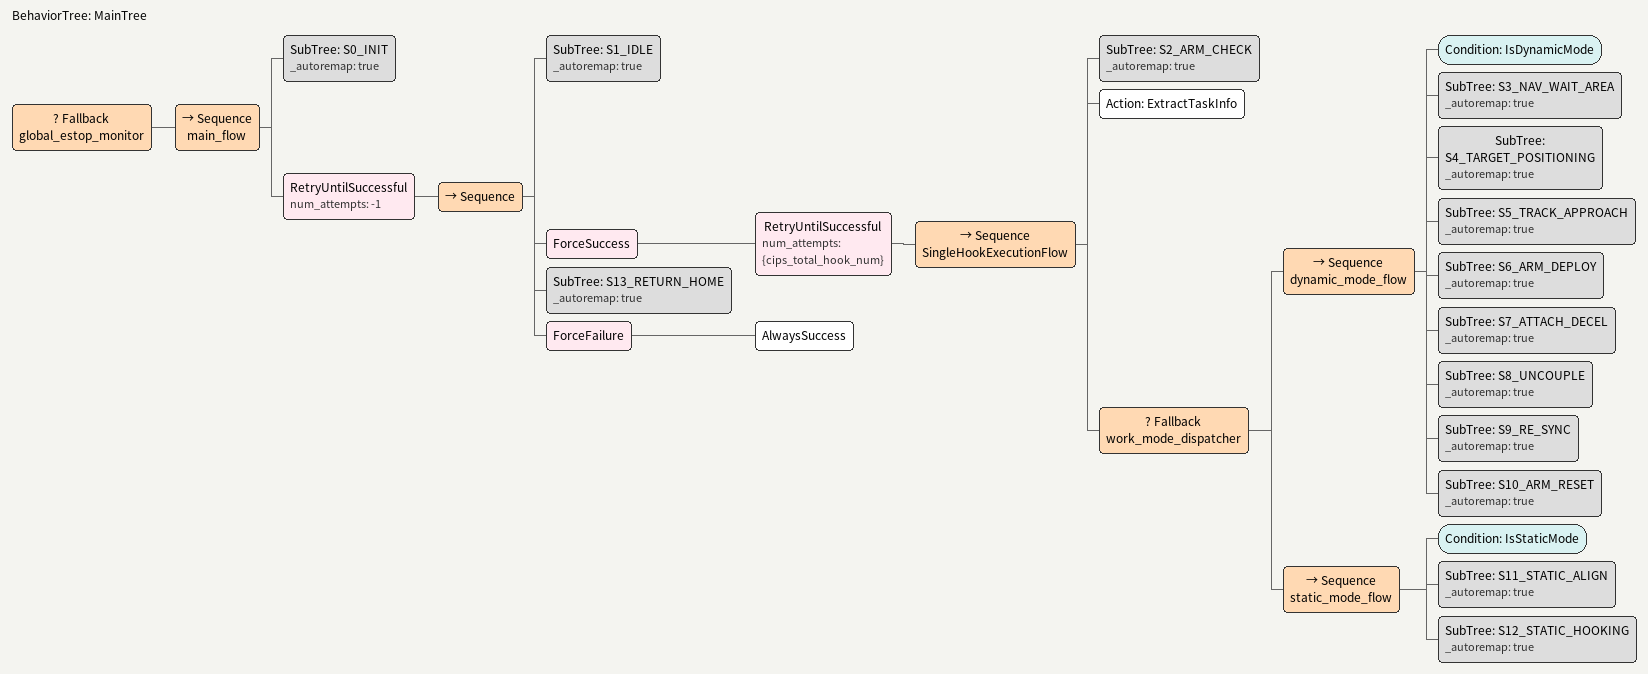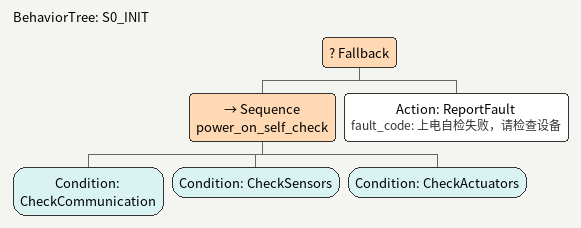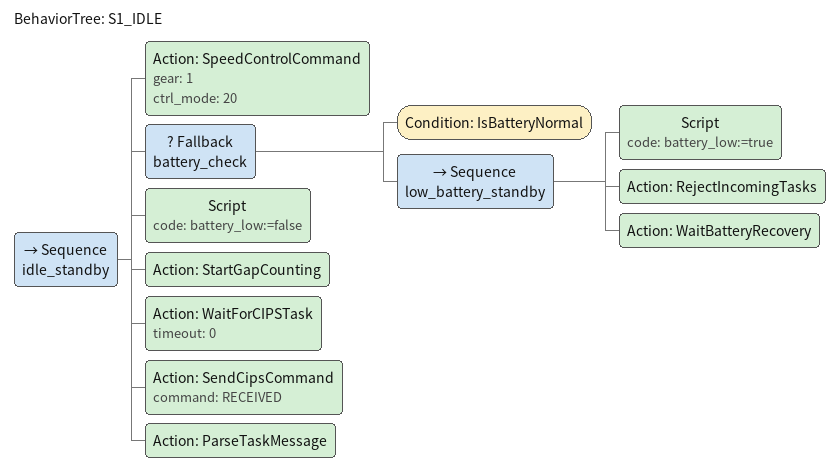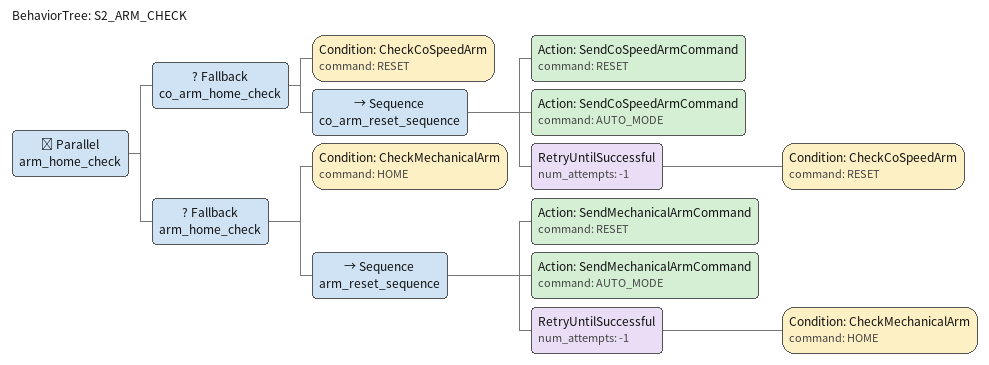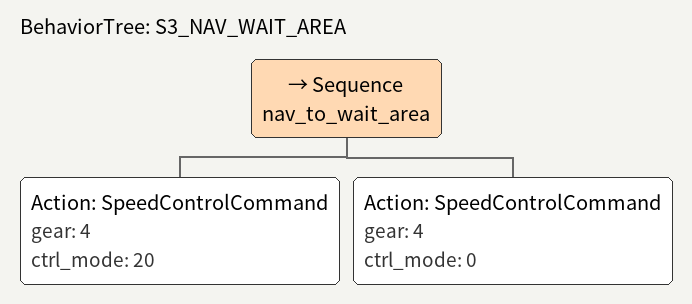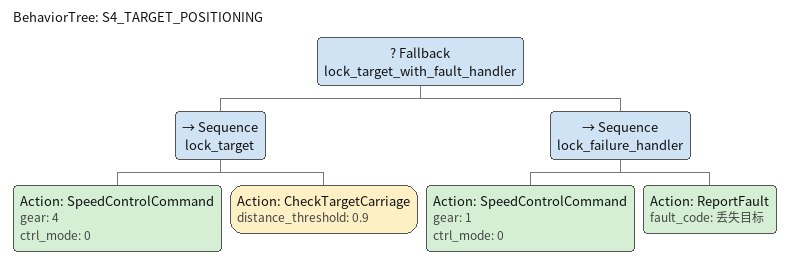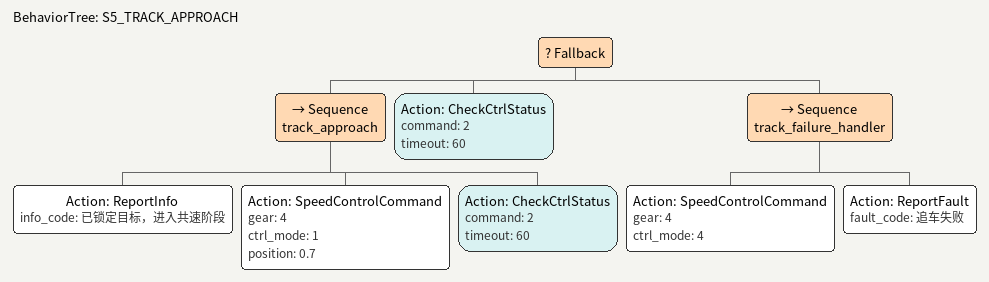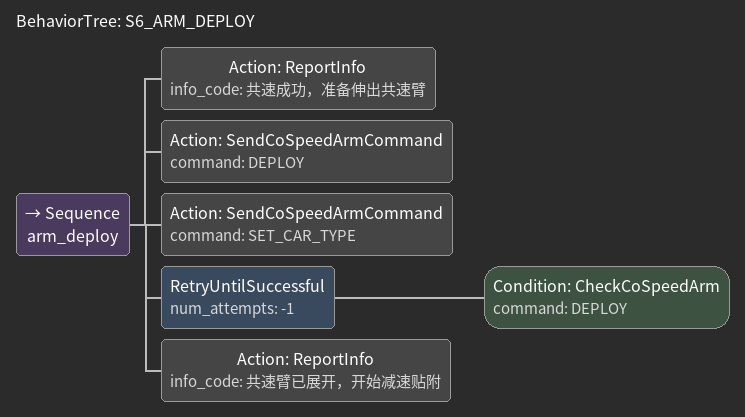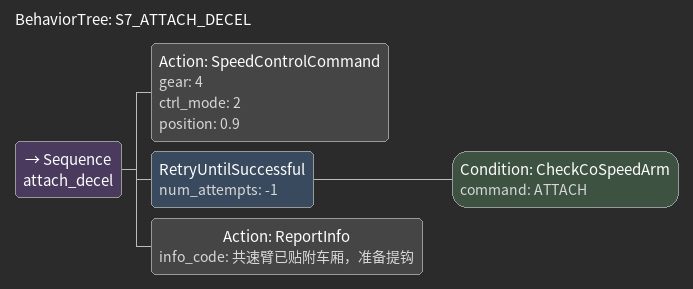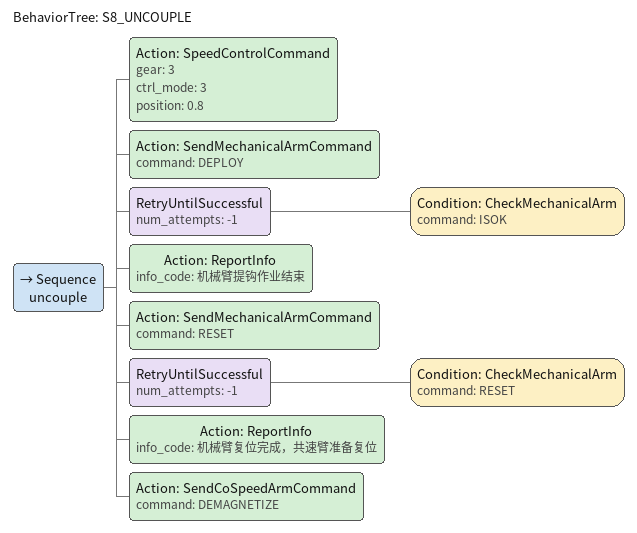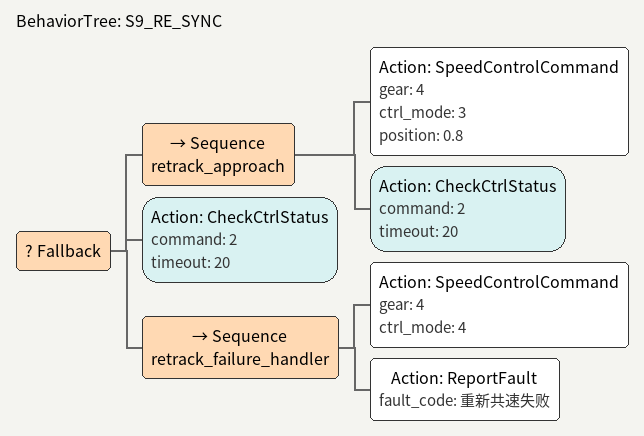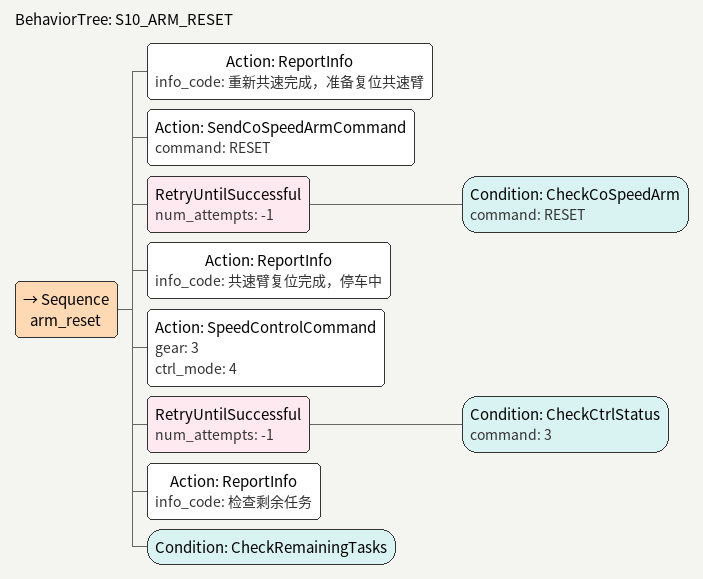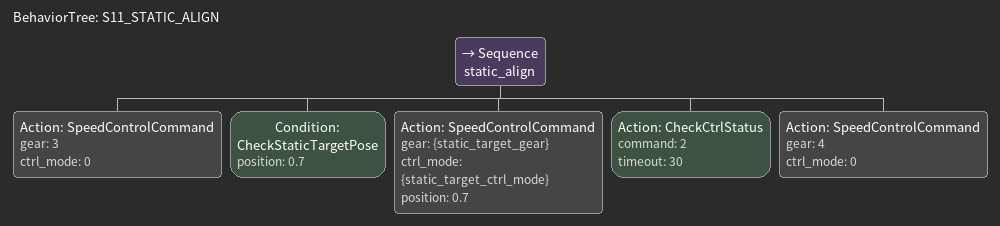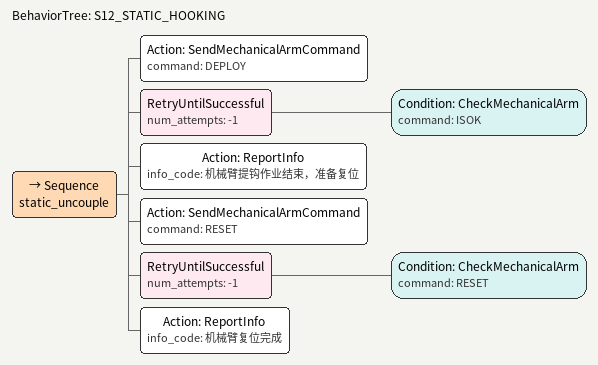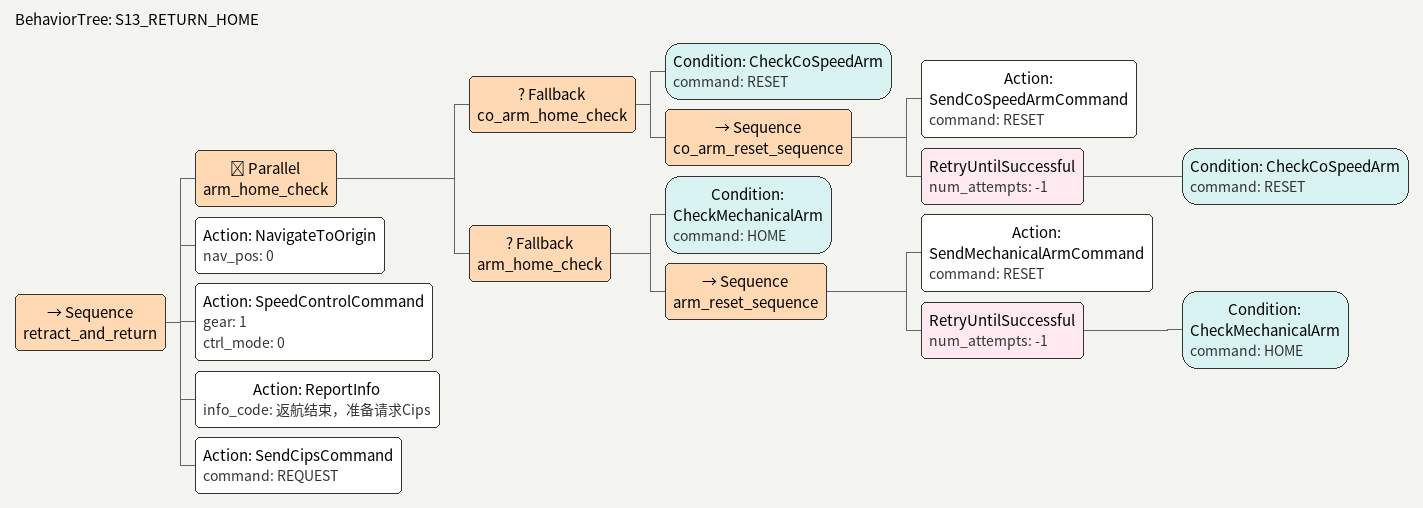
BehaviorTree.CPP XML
<root BTCPP_format="4">

  <BehaviorTree ID="MainTree">
    <Fallback name="global_estop_monitor">

      <!-- ── 第二分支: 主流程 ───────────────────────────────────────
           仅在 E_STOP 未触发时执行
           ─────────────────────────────────────────────────────────── -->
      <Sequence name="main_flow">
        <SubTree ID="S0_INIT" _autoremap="true"/>

        <!-- 外层循环: S1→S13 永久循环
            RetryUntilSuccessful + ForceFailure → FAILURE触发重试 → 回到S1
            tickOnce() 永远返回 RUNNING, 不会触发"任务失败" -->
        <RetryUntilSuccessful num_attempts="-1">
          <Sequence>
            <SubTree ID="S1_IDLE" _autoremap="true"/>

            <ForceSuccess>
              <RetryUntilSuccessful num_attempts="{cips_total_hook_num}">
                <Sequence name="SingleHookExecutionFlow">
                  <SubTree ID="S2_ARM_CHECK" _autoremap="true"/>
                  <Action ID="ExtractTaskInfo"/>
                  <Fallback name="work_mode_dispatcher">
                    <Sequence name="dynamic_mode_flow">
                      <Condition ID="IsDynamicMode"/>
                      <SubTree ID="S3_NAV_WAIT_AREA" _autoremap="true"/>
                      <SubTree ID="S4_TARGET_POSITIONING" _autoremap="true"/>
                      <SubTree ID="S5_TRACK_APPROACH" _autoremap="true"/>
                      <SubTree ID="S6_ARM_DEPLOY" _autoremap="true"/>
                      <SubTree ID="S7_ATTACH_DECEL" _autoremap="true"/>
                      <SubTree ID="S8_UNCOUPLE" _autoremap="true"/>
                      <SubTree ID="S9_RE_SYNC"  _autoremap="true"/>
                      <SubTree ID="S10_ARM_RESET" _autoremap="true"/>
                    </Sequence>
                    <!-- ── 静态摘钩模式 (work_mode=0, 默认) ───────────
                        火车静止, 底盘直接导航到位对齐,
                        机械臂提钩, 不使用共速臂.
                        ─────────────────────────────────────────────── -->
                    <Sequence name="static_mode_flow">
                      <Condition ID="IsStaticMode"/>
                      <SubTree ID="S11_STATIC_ALIGN" _autoremap="true"/>
                      <SubTree ID="S12_STATIC_HOOKING" _autoremap="true"/>
                    </Sequence>
                  </Fallback>

                </Sequence>
              </RetryUntilSuccessful>
            </ForceSuccess>

            <SubTree ID="S13_RETURN_HOME" _autoremap="true"/>
            <ForceFailure>
              <AlwaysSuccess/>
            </ForceFailure>
          </Sequence>
        </RetryUntilSuccessful>
      </Sequence>

    </Fallback>
  </BehaviorTree>

  <!-- ╔══════════════════════════════════════════════════════════════╗
     ║                   共享子树 (两种模式共用)                      ║
     ╚══════════════════════════════════════════════════════════════╝ -->

  <!-- ================================================================
       S0: 上电自检
       新增: work_mode 初始化 (0=静态摘钩 默认)
       ================================================================ -->
  <BehaviorTree ID="S0_INIT">
    <Fallback>
      <Sequence name="power_on_self_check">
        <Condition ID="CheckCommunication"/>
        <Condition ID="CheckSensors"/>
        <Condition ID="CheckActuators"/>
      </Sequence>
      <Action ID="ReportFault" fault_code="上电自检失败，请检查设备"/>
    </Fallback>
  </BehaviorTree>

  <!-- ================================================================
       S1: 空闲待命 (同原版)
       ================================================================ -->
  <BehaviorTree ID="S1_IDLE">
    <Sequence name="idle_standby">
      <Action ID="SpeedControlCommand" gear="1" ctrl_mode="20" />
      <Fallback name="battery_check">
        <Condition ID="IsBatteryNormal"/>
        <Sequence name="low_battery_standby">
          <Script code="battery_low:=true"/>
          <Action ID="RejectIncomingTasks"/>
          <Action ID="WaitBatteryRecovery"/>
        </Sequence>
      </Fallback>
      <Script code="battery_low:=false"/>
      <Action ID="StartGapCounting"/>
      <Action ID="WaitForCIPSTask" timeout="0"/>
      <Action ID="SendCipsCommand" command="RECEIVED"/>
      <Action ID="ParseTaskMessage"/>

    </Sequence>
  </BehaviorTree>

  <!-- ================================================================
       S2: 双臂复位校验 (两种模式均需要 — co_arm + arm 都检查)
       ================================================================ -->
  <BehaviorTree ID="S2_ARM_CHECK">
    <Parallel name="arm_home_check">
      <!-- 共速臂(co_arm) Home 位检查 -->
      <Fallback name="co_arm_home_check">
        <Condition ID="CheckCoSpeedArm" command="RESET"/>
        <Sequence name="co_arm_reset_sequence">
          <Action ID="SendCoSpeedArmCommand" command="RESET"/>
          <Action ID="SendCoSpeedArmCommand" command="AUTO_MODE"/>
          <RetryUntilSuccessful num_attempts="-1">
            <Condition ID="CheckCoSpeedArm" command="RESET"/>
          </RetryUntilSuccessful>
        </Sequence>
      </Fallback>

      <!-- 机械臂(arm) Home 位检查 -->
      <Fallback name="arm_home_check">
        <Condition ID="CheckMechanicalArm" command="HOME"/>
        <Sequence name="arm_reset_sequence">
          <Action ID="SendMechanicalArmCommand" command="RESET"/>
          <Action ID="SendMechanicalArmCommand" command="AUTO_MODE"/>
          <RetryUntilSuccessful num_attempts="-1">
            <Condition ID="CheckMechanicalArm" command="HOME"/>
          </RetryUntilSuccessful>
        </Sequence>
      </Fallback>

    </Parallel>
  </BehaviorTree>

  <!-- ================================================================
       S3: 前往待位区 (同原版)
       ================================================================ -->
  <BehaviorTree ID="S3_NAV_WAIT_AREA">
    <Sequence name="nav_to_wait_area">
      <Action ID="SpeedControlCommand" gear="4" ctrl_mode="20"/>
      <Action ID="SpeedControlCommand" gear="4" ctrl_mode="0"/>
    </Sequence>
  </BehaviorTree>

  <!-- ================================================================
       S4: 占位等待 (同原版)
       ================================================================ -->
  <BehaviorTree ID="S4_TARGET_POSITIONING">
    <Fallback name="lock_target_with_fault_handler">
      <Sequence name="lock_target">
        <Action ID="SpeedControlCommand" gear="4" ctrl_mode="0"/>
        <Action ID="CheckTargetCarriage" distance_threshold="0.9"/>
      </Sequence>
      <Sequence name="lock_failure_handler">
        <Action ID="SpeedControlCommand" gear="1" ctrl_mode="0"/>
        <Action ID="ReportFault" fault_code="丢失目标"/>
      </Sequence>
    </Fallback>
  </BehaviorTree>

  <!-- ================================================================
       S5: 动态追车与对齐 (动态模式)
       ================================================================ -->
  <BehaviorTree ID="S5_TRACK_APPROACH">
    <Fallback>
      <Sequence name="track_approach">
        <Action ID="ReportInfo" info_code="已锁定目标，进入共速阶段"/>
        <Action ID="SpeedControlCommand" gear="4" ctrl_mode="1" position="0.7"/>
        <Action ID="CheckCtrlStatus" command="2" timeout="60"/>

      </Sequence>
      <Action ID="CheckCtrlStatus" command="2" timeout="60"/>
      <Sequence name="track_failure_handler">
        <Action ID="SpeedControlCommand" gear="4" ctrl_mode="4"/>
        <Action ID="ReportFault" fault_code="追车失败"/>
      </Sequence>
    </Fallback>
  </BehaviorTree>

  <!-- ================================================================
       S6: 共速臂展开 (动态模式)
       ================================================================ -->
  <BehaviorTree ID="S6_ARM_DEPLOY">
    <Sequence name="arm_deploy">
      <Action ID="ReportInfo" info_code="共速成功，准备伸出共速臂"/>
      <Action ID="SendCoSpeedArmCommand" command="DEPLOY"/>
      <Action ID="SendCoSpeedArmCommand" command="SET_CAR_TYPE"/>
      <RetryUntilSuccessful num_attempts="-1">
        <Condition ID="CheckCoSpeedArm" command="DEPLOY"/>
      </RetryUntilSuccessful>
      <Action ID="ReportInfo" info_code="共速臂已展开，开始减速贴附"/>
    </Sequence>
  </BehaviorTree>

  <!-- ================================================================
       S7: 微减速贴附 (动态模式)
       ================================================================ -->
  <BehaviorTree ID="S7_ATTACH_DECEL">
    <Sequence name="attach_decel">
      <Action ID="SpeedControlCommand" gear="4" ctrl_mode="2" position="0.9"/>
      <RetryUntilSuccessful num_attempts="-1">
        <Condition ID="CheckCoSpeedArm" command="ATTACH"/>
      </RetryUntilSuccessful>
      <Action ID="ReportInfo" info_code="共速臂已贴附车厢，准备提钩"/>
    </Sequence>
  </BehaviorTree>

  <!-- ================================================================
       S8: 空档从动与提钩 (动态模式)
       ================================================================ -->
  <BehaviorTree ID="S8_UNCOUPLE">
    <Sequence name="uncouple">
      <Action ID="SpeedControlCommand" gear="3" ctrl_mode="3" position="0.8"/>
      <Action ID="SendMechanicalArmCommand" command="DEPLOY"/>
      <RetryUntilSuccessful num_attempts="-1">
          <Condition ID="CheckMechanicalArm" command="ISOK"/>
      </RetryUntilSuccessful>
      <Action ID="ReportInfo" info_code="机械臂提钩作业结束"/>
      <Action ID="SendMechanicalArmCommand" command="RESET"/>
      <RetryUntilSuccessful num_attempts="-1">
          <Condition ID="CheckMechanicalArm" command="RESET"/>
      </RetryUntilSuccessful>
      <Action ID="ReportInfo" info_code="机械臂复位完成，共速臂准备复位"/>
      <Action ID="SendCoSpeedArmCommand" command="DEMAGNETIZE"/>
    </Sequence>
  </BehaviorTree>
  <!-- ================================================================
       S9: 重新共速 (动态模式)
       ================================================================ -->
  <BehaviorTree ID="S9_RE_SYNC">
    <Fallback>
      <Sequence name="retrack_approach">
        <Action ID="SpeedControlCommand" gear="4" ctrl_mode="3" position="0.8"/>
        <Action ID="CheckCtrlStatus" command="2" timeout="20"/>
      </Sequence>
      <Action ID="CheckCtrlStatus" command="2" timeout="20"/>
      <Sequence name="retrack_failure_handler">
        <Action ID="SpeedControlCommand" gear="4" ctrl_mode="4"/>
        <Action ID="ReportFault" fault_code="重新共速失败"/>
      </Sequence>

    </Fallback>
  </BehaviorTree>

  <!-- ================================================================
       S10: 共速臂复位 + 任务分发 (动态模式)
       ================================================================ -->
  <BehaviorTree ID="S10_ARM_RESET">
    <Sequence name="arm_reset">
      <Action ID="ReportInfo" info_code="重新共速完成，准备复位共速臂"/>
      <Action ID="SendCoSpeedArmCommand" command="RESET"/>
      <RetryUntilSuccessful num_attempts="-1">
        <Condition ID="CheckCoSpeedArm" command="RESET"/>
      </RetryUntilSuccessful>
      <Action ID="ReportInfo" info_code="共速臂复位完成，停车中"/>
      <Action ID="SpeedControlCommand" gear="3" ctrl_mode="4"/>
      <RetryUntilSuccessful num_attempts="-1">
        <Condition ID="CheckCtrlStatus" command="3"/>
      </RetryUntilSuccessful>
      <Action ID="ReportInfo" info_code="检查剩余任务"/>
      <Condition ID="CheckRemainingTasks"/>
    </Sequence>
  </BehaviorTree>

  <BehaviorTree ID="S11_STATIC_ALIGN">
    <Sequence name="static_align">
      <!-- 1. 解除驻车: MPC 不使用, 由 NavigateToStaticTarget 直接控制底盘 -->
      <Action ID="SpeedControlCommand" gear="3" ctrl_mode="0" />
      <Condition ID="CheckStaticTargetPose" position="0.7"/>
      <Action ID="SpeedControlCommand" gear="{static_target_gear}" ctrl_mode="{static_target_ctrl_mode}" position="0.7" />
      <Action ID="CheckCtrlStatus" command="2" timeout="30"/>
      <Action ID="SpeedControlCommand" gear="4" ctrl_mode="0"/>
    </Sequence>
  </BehaviorTree>
  <BehaviorTree ID="S12_STATIC_HOOKING">
    <Sequence name="static_uncouple">
      <!-- 1. 向 arm (机械臂) 发送开始工作信号: 唤醒进入就绪状态 -->
      <Action ID="SendMechanicalArmCommand" command="DEPLOY"/>
      <RetryUntilSuccessful num_attempts="-1">
          <Condition ID="CheckMechanicalArm" command="ISOK"/>
      </RetryUntilSuccessful>
      <Action ID="ReportInfo" info_code="机械臂提钩作业结束，准备复位"/>
      <Action ID="SendMechanicalArmCommand" command="RESET"/>
      <RetryUntilSuccessful num_attempts="-1">
          <Condition ID="CheckMechanicalArm" command="RESET"/>
      </RetryUntilSuccessful>
      <Action ID="ReportInfo" info_code="机械臂复位完成"/>
    </Sequence>
  </BehaviorTree>

  <!-- ================================================================
       S13: 返航结束 (两种模式共用 — 均需确认 co_arm + arm 在 Home 位)
       ================================================================ -->
  <BehaviorTree ID="S13_RETURN_HOME">
    <Sequence name="retract_and_return">
      <Parallel name="arm_home_check">
        <Fallback name="co_arm_home_check">
          <Condition ID="CheckCoSpeedArm" command="RESET"/>
          <Sequence name="co_arm_reset_sequence">
            <Action ID="SendCoSpeedArmCommand" command="RESET"/>
            <RetryUntilSuccessful num_attempts="-1">
              <Condition ID="CheckCoSpeedArm" command="RESET"/>
            </RetryUntilSuccessful>
          </Sequence>
        </Fallback>
        <Fallback name="arm_home_check">
          <Condition ID="CheckMechanicalArm" command="HOME"/>
          <Sequence name="arm_reset_sequence">
            <Action ID="SendMechanicalArmCommand" command="RESET"/>
            <RetryUntilSuccessful num_attempts="-1">
              <Condition ID="CheckMechanicalArm" command="HOME"/>
            </RetryUntilSuccessful>
          </Sequence>
        </Fallback>
      </Parallel>

      <Action ID="NavigateToOrigin" nav_pos="0"/>
      <Action ID="SpeedControlCommand" gear="1" ctrl_mode="0"/>
      <Action ID="ReportInfo" info_code="返航结束，准备请求Cips"/>
      <Action ID="SendCipsCommand" command="REQUEST"/>
    </Sequence>
  </BehaviorTree>

</root>
